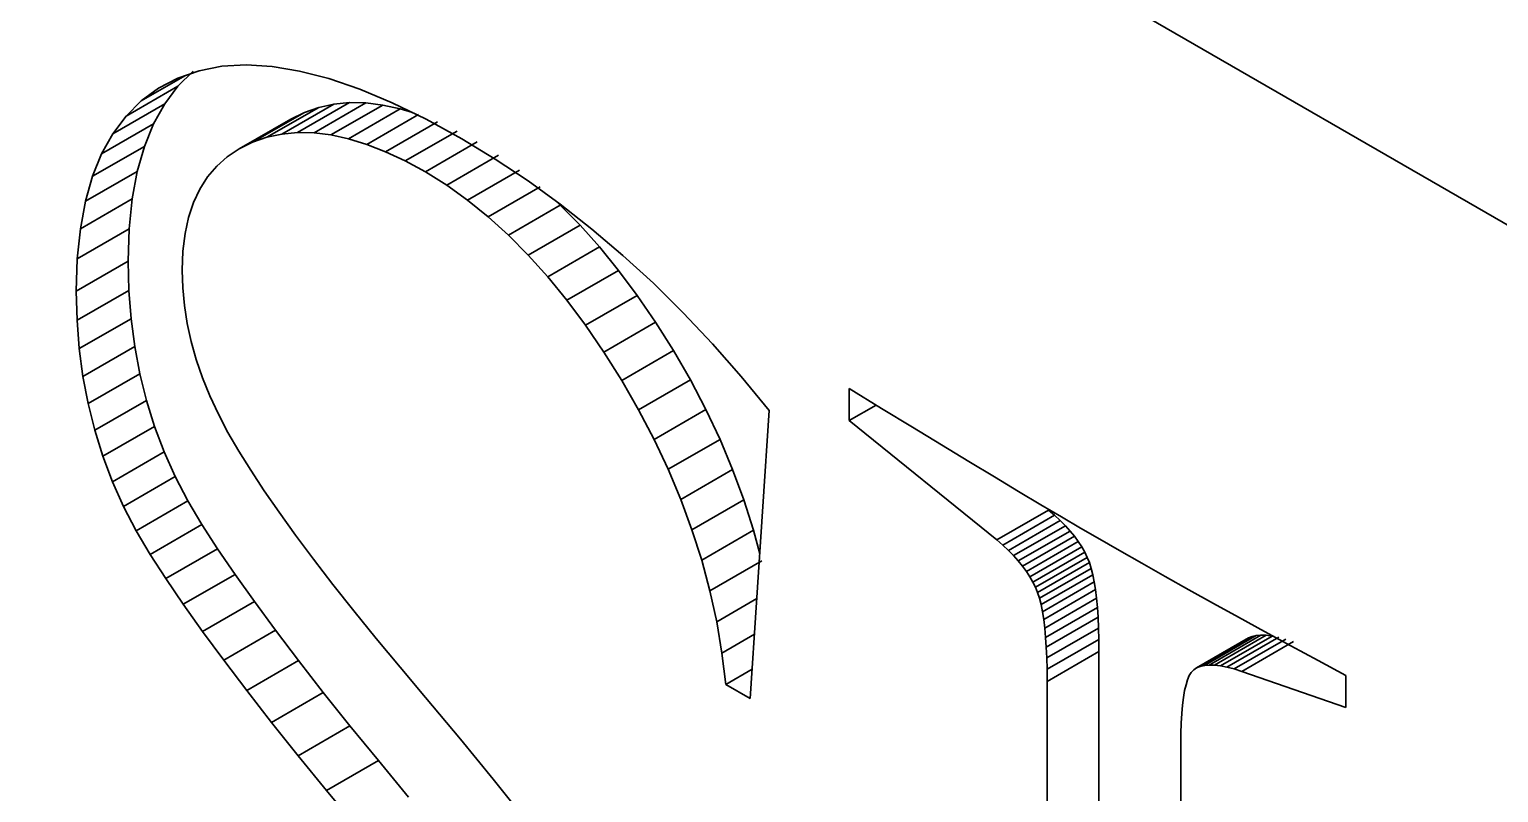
# Model space of a CAD drawing. Header units: millimetres. Extents: x -148 to 148, y -105 to 105.
# Drawn here: x 97.062 to 99.067, y -24.775 to -23.734 of the extents above; entities that cross this region are included whole.
import ezdxf

# ---------------------------------------------------------------- set-up
doc = ezdxf.new("R2010")
doc.units = ezdxf.units.MM
doc.layers.add('粗实线层', color=7, linetype='Continuous', lineweight=35)

msp = doc.modelspace()

# ---------------------------------------------------------------- linework, layer by layer
at = {"layer": '粗实线层', "color": 7, "lineweight": 35, "ltscale": 0.265361}
msp.add_line((100.2564, -24.6806), (91.064, -19.3734), dxfattribs=at)
at = {"layer": '粗实线层', "color": 7, "lineweight": 35, "ltscale": 0.001735}
msp.add_line((97.2146, -23.8314), (97.2747, -23.7967), dxfattribs=at)
at = {"layer": '粗实线层', "color": 7, "lineweight": 35, "ltscale": 0.000744145}
msp.add_line((97.2382, -23.8142), (97.2645, -23.8003), dxfattribs=at)
at = {"layer": '粗实线层', "color": 7, "lineweight": 35, "ltscale": 0.000764178}
msp.add_line((97.2645, -23.8003), (97.2934, -23.7902), dxfattribs=at)
at = {"layer": '粗实线层', "color": 7, "lineweight": 35, "ltscale": 0.00073235}
for p, q in [((97.2645, -23.8112), (97.2853, -23.7906)), ((97.1938, -23.8521), (97.2146, -23.8314))]:
    msp.add_line(p, q, dxfattribs=at)
at = {"layer": '粗实线层', "color": 7, "lineweight": 35, "ltscale": 0.000790852}
msp.add_line((97.2934, -23.7902), (97.3244, -23.7841), dxfattribs=at)
at = {"layer": '粗实线层', "color": 7, "lineweight": 35, "ltscale": 0.000832275}
msp.add_line((97.3244, -23.7841), (97.3576, -23.7822), dxfattribs=at)
at = {"layer": '粗实线层', "color": 7, "lineweight": 35, "ltscale": 0.000887785}
msp.add_line((97.3576, -23.7822), (97.3931, -23.7843), dxfattribs=at)
at = {"layer": '粗实线层', "color": 7, "lineweight": 35, "ltscale": 0.000954245}
msp.add_line((97.3931, -23.7843), (97.4307, -23.7906), dxfattribs=at)
at = {"layer": '粗实线层', "color": 7, "lineweight": 35, "ltscale": 0.001029}
for p, q in [((97.4307, -23.7906), (97.4706, -23.8009)), ((97.866, -24.0626), (97.84, -24.0306)), ((97.7953, -24.1034), (97.7693, -24.0715))]:
    msp.add_line(p, q, dxfattribs=at)
at = {"layer": '粗实线层', "color": 7, "lineweight": 35, "ltscale": 0.001112}
for p, q in [((97.4706, -23.8009), (97.5127, -23.8153)), ((98.0216, -24.3343), (98.0044, -24.2933)), ((97.9509, -24.3752), (97.9337, -24.3341))]:
    msp.add_line(p, q, dxfattribs=at)
at = {"layer": '粗实线层', "color": 7, "lineweight": 35, "ltscale": 0.002041}
for p, q in [((97.1938, -23.8521), (97.2645, -23.8112)), ((97.1758, -23.8761), (97.2465, -23.8352)), ((97.3861, -23.881), (97.4568, -23.8402)), ((97.4066, -23.8766), (97.4773, -23.8358)), ((97.428, -23.8746), (97.4987, -23.8337)), ((97.4503, -23.875), (97.521, -23.8341)), ((97.4734, -23.8778), (97.5441, -23.837)), ((97.3482, -23.8969), (97.4189, -23.8561)), ((97.3664, -23.8879), (97.4372, -23.8471)), ((97.4974, -23.8831), (97.5681, -23.8422)), ((97.5481, -23.9008), (97.6188, -23.86)), ((97.1605, -23.9035), (97.2312, -23.8626)), ((97.5748, -23.9133), (97.6455, -23.8725)), ((97.148, -23.9342), (97.2188, -23.8934)), ((97.6023, -23.9283), (97.673, -23.8874)), ((97.6314, -23.9464), (97.7021, -23.9056)), ((97.1383, -23.9684), (97.209, -23.9276)), ((97.66, -23.9668), (97.7307, -23.926)), ((97.6881, -23.9895), (97.7588, -23.9487)), ((97.1314, -24.0059), (97.2021, -23.9651)), ((97.7157, -24.0145), (97.7864, -23.9737)), ((97.7427, -24.0418), (97.8134, -24.001)), ((97.1272, -24.0468), (97.198, -24.006)), ((97.7693, -24.0715), (97.84, -24.0306)), ((97.1259, -24.0911), (97.1966, -24.0503)), ((97.7953, -24.1034), (97.866, -24.0626)), ((97.1269, -24.1307), (97.1976, -24.0899)), ((97.1299, -24.1694), (97.2006, -24.1286)), ((97.8457, -24.1741), (97.9164, -24.1333)), ((97.1349, -24.2074), (97.2056, -24.1665)), ((97.8702, -24.2129), (97.9409, -24.1721)), ((97.142, -24.2445), (97.2127, -24.2037)), ((97.8933, -24.253), (97.964, -24.2122)), ((97.151, -24.2808), (97.2217, -24.24)), ((97.9145, -24.2934), (97.9852, -24.2526)), ((97.1621, -24.3164), (97.2328, -24.2755)), ((97.9337, -24.3341), (98.0044, -24.2933)), ((97.1752, -24.3511), (97.2459, -24.3102)), ((97.9509, -24.3752), (98.0216, -24.3343)), ((97.1903, -24.385), (97.261, -24.3441)), ((97.2075, -24.4181), (97.2782, -24.3772)), ((97.9661, -24.4165), (98.0369, -24.3757)), ((98.3821, -24.4305), (98.4529, -24.3897)), ((98.3904, -24.4376), (98.4611, -24.3968)), ((97.2266, -24.4504), (97.2973, -24.4095)), ((97.9794, -24.4581), (98.0501, -24.4173)), ((98.398, -24.4448), (98.4687, -24.4039)), ((98.4051, -24.4519), (98.4758, -24.4111)), ((98.4115, -24.4591), (98.4822, -24.4183)), ((97.248, -24.4833), (97.3187, -24.4425)), ((98.4174, -24.4663), (98.4881, -24.4254)), ((98.4227, -24.4735), (98.4934, -24.4326)), ((98.4274, -24.4807), (98.4981, -24.4398)), ((97.9906, -24.5), (98.0613, -24.4592)), ((98.4314, -24.4879), (98.5022, -24.4471)), ((98.4349, -24.4951), (98.5056, -24.4543)), ((98.4379, -24.5024), (98.5086, -24.4615)), ((97.2719, -24.5183), (97.3426, -24.4775)), ((98.4403, -24.5101), (98.511, -24.4693)), ((98.4425, -24.5188), (98.5132, -24.478)), ((98.4445, -24.5285), (98.5152, -24.4877)), ((98.4462, -24.5391), (98.5169, -24.4983)), ((97.2982, -24.5554), (97.3689, -24.5146)), ((98.4476, -24.5508), (98.5183, -24.5099)), ((98.4488, -24.5634), (98.5195, -24.5225)), ((98.4497, -24.5769), (98.5204, -24.5361)), ((97.3271, -24.5946), (97.3978, -24.5538)), ((98.4504, -24.5915), (98.5211, -24.5507)), ((98.6598, -24.603), (98.7305, -24.5622)), ((98.6655, -24.6017), (98.7362, -24.5609)), ((98.6719, -24.6012), (98.7426, -24.5604)), ((98.6792, -24.6015), (98.7499, -24.5606)), ((98.6873, -24.6024), (98.758, -24.5616)), ((98.6962, -24.6042), (98.7669, -24.5633)), ((98.4507, -24.607), (98.5215, -24.5662)), ((98.4509, -24.6235), (98.5216, -24.5827)), ((98.6549, -24.605), (98.7256, -24.5641)), ((98.7059, -24.6066), (98.7766, -24.5658)), ((98.7164, -24.6098), (98.7871, -24.569)), ((97.3584, -24.636), (97.4292, -24.5951)), ((97.3923, -24.6794), (97.463, -24.6385)), ((97.4286, -24.7249), (97.4993, -24.684)), ((97.4674, -24.7725), (97.5381, -24.7316))]:
    msp.add_line(p, q, dxfattribs=at)
at = {"layer": '粗实线层', "color": 7, "lineweight": 35, "ltscale": 0.000730411}
msp.add_line((97.2146, -23.8314), (97.2382, -23.8142), dxfattribs=at)
at = {"layer": '粗实线层', "color": 7, "lineweight": 35, "ltscale": 0.000750885}
msp.add_line((97.2465, -23.8352), (97.2645, -23.8112), dxfattribs=at)
at = {"layer": '粗实线层', "color": 7, "lineweight": 35, "ltscale": 0.001199}
msp.add_line((97.5127, -23.8153), (97.5569, -23.8338), dxfattribs=at)
at = {"layer": '粗实线层', "color": 7, "lineweight": 35, "ltscale": 0.000783642}
for p, q in [((97.2312, -23.8626), (97.2465, -23.8352)), ((97.1605, -23.9035), (97.1758, -23.8761))]:
    msp.add_line(p, q, dxfattribs=at)
at = {"layer": '粗实线层', "color": 7, "lineweight": 35, "ltscale": 0.000520097}
for p, q in [((97.4568, -23.8402), (97.4372, -23.8471)), ((97.3861, -23.881), (97.3664, -23.8879))]:
    msp.add_line(p, q, dxfattribs=at)
at = {"layer": '粗实线层', "color": 7, "lineweight": 35, "ltscale": 0.000524948}
msp.add_line((97.4773, -23.8358), (97.4568, -23.8402), dxfattribs=at)
at = {"layer": '粗实线层', "color": 7, "lineweight": 35, "ltscale": 0.000537186}
msp.add_line((97.4987, -23.8337), (97.4773, -23.8358), dxfattribs=at)
at = {"layer": '粗实线层', "color": 7, "lineweight": 35, "ltscale": 0.000556653}
msp.add_line((97.521, -23.8341), (97.4987, -23.8337), dxfattribs=at)
at = {"layer": '粗实线层', "color": 7, "lineweight": 35, "ltscale": 0.000582977}
for p, q in [((97.5441, -23.837), (97.521, -23.8341)), ((97.4734, -23.8778), (97.4503, -23.875))]:
    msp.add_line(p, q, dxfattribs=at)
at = {"layer": '粗实线层', "color": 7, "lineweight": 35, "ltscale": 0.000614979}
for p, q in [((97.5681, -23.8422), (97.5441, -23.837)), ((97.4974, -23.8831), (97.4734, -23.8778))]:
    msp.add_line(p, q, dxfattribs=at)
at = {"layer": '粗实线层', "color": 7, "lineweight": 35, "ltscale": 0.001292}
msp.add_line((97.5569, -23.8338), (97.6034, -23.8564), dxfattribs=at)
at = {"layer": '粗实线层', "color": 7, "lineweight": 35, "ltscale": 0.00075058}
msp.add_line((97.1758, -23.8761), (97.1938, -23.8521), dxfattribs=at)
at = {"layer": '粗实线层', "color": 7, "lineweight": 35, "ltscale": 0.00050839}
msp.add_line((97.4372, -23.8471), (97.4189, -23.8561), dxfattribs=at)
at = {"layer": '粗实线层', "color": 7, "lineweight": 35, "ltscale": 0.002042}
for p, q in [((97.5223, -23.8907), (97.5931, -23.8499)), ((97.8207, -24.1376), (97.8915, -24.0968))]:
    msp.add_line(p, q, dxfattribs=at)
at = {"layer": '粗实线层', "color": 7, "lineweight": 35, "ltscale": 0.00043438}
msp.add_line((97.5848, -23.8473), (97.5681, -23.8422), dxfattribs=at)
at = {"layer": '粗实线层', "color": 7, "lineweight": 35, "ltscale": 0.001388}
msp.add_line((97.6034, -23.8564), (97.6521, -23.8831), dxfattribs=at)
at = {"layer": '粗实线层', "color": 7, "lineweight": 35, "ltscale": 0.000830292}
for p, q in [((97.2188, -23.8934), (97.2312, -23.8626)), ((97.148, -23.9342), (97.1605, -23.9035))]:
    msp.add_line(p, q, dxfattribs=at)
at = {"layer": '粗实线层', "color": 7, "lineweight": 35, "ltscale": 0.000524868}
msp.add_line((97.4066, -23.8766), (97.3861, -23.881), dxfattribs=at)
at = {"layer": '粗实线层', "color": 7, "lineweight": 35, "ltscale": 0.000537222}
msp.add_line((97.428, -23.8746), (97.4066, -23.8766), dxfattribs=at)
at = {"layer": '粗实线层', "color": 7, "lineweight": 35, "ltscale": 0.00055666}
msp.add_line((97.4503, -23.875), (97.428, -23.8746), dxfattribs=at)
at = {"layer": '粗实线层', "color": 7, "lineweight": 35, "ltscale": 0.000887533}
for p, q in [((97.209, -23.9276), (97.2188, -23.8934)), ((97.1383, -23.9684), (97.148, -23.9342))]:
    msp.add_line(p, q, dxfattribs=at)
at = {"layer": '粗实线层', "color": 7, "lineweight": 35, "ltscale": 0.000490492}
msp.add_line((97.3482, -23.8969), (97.3319, -23.9078), dxfattribs=at)
at = {"layer": '粗实线层', "color": 7, "lineweight": 35, "ltscale": 0.000508559}
msp.add_line((97.3664, -23.8879), (97.3482, -23.8969), dxfattribs=at)
at = {"layer": '粗实线层', "color": 7, "lineweight": 35, "ltscale": 0.000651093}
msp.add_line((97.5223, -23.8907), (97.4974, -23.8831), dxfattribs=at)
at = {"layer": '粗实线层', "color": 7, "lineweight": 35, "ltscale": 0.000692241}
msp.add_line((97.5481, -23.9008), (97.5223, -23.8907), dxfattribs=at)
at = {"layer": '粗实线层', "color": 7, "lineweight": 35, "ltscale": 0.000736188}
msp.add_line((97.5748, -23.9133), (97.5481, -23.9008), dxfattribs=at)
at = {"layer": '粗实线层', "color": 7, "lineweight": 35, "ltscale": 0.001332}
msp.add_line((97.6521, -23.8831), (97.6977, -23.9107), dxfattribs=at)
at = {"layer": '粗实线层', "color": 7, "lineweight": 35, "ltscale": 0.000480834}
msp.add_line((97.3175, -23.9206), (97.305, -23.9352), dxfattribs=at)
at = {"layer": '粗实线层', "color": 7, "lineweight": 35, "ltscale": 0.000480987}
msp.add_line((97.3319, -23.9078), (97.3175, -23.9206), dxfattribs=at)
at = {"layer": '粗实线层', "color": 7, "lineweight": 35, "ltscale": 0.000782976}
msp.add_line((97.6023, -23.9283), (97.5748, -23.9133), dxfattribs=at)
at = {"layer": '粗实线层', "color": 7, "lineweight": 35, "ltscale": 0.001344}
msp.add_line((97.6977, -23.9107), (97.7424, -23.9404), dxfattribs=at)
at = {"layer": '粗实线层', "color": 7, "lineweight": 35, "ltscale": 0.000953957}
msp.add_line((97.2021, -23.9651), (97.209, -23.9276), dxfattribs=at)
at = {"layer": '粗实线层', "color": 7, "lineweight": 35, "ltscale": 0.000489946}
msp.add_line((97.305, -23.9352), (97.2945, -23.9517), dxfattribs=at)
at = {"layer": '粗实线层', "color": 7, "lineweight": 35, "ltscale": 0.000857724}
msp.add_line((97.6314, -23.9464), (97.6023, -23.9283), dxfattribs=at)
at = {"layer": '粗实线层', "color": 7, "lineweight": 35, "ltscale": 0.001357}
msp.add_line((97.7424, -23.9404), (97.7864, -23.9722), dxfattribs=at)
at = {"layer": '粗实线层', "color": 7, "lineweight": 35, "ltscale": 0.000508016}
msp.add_line((97.2945, -23.9517), (97.2858, -23.9701), dxfattribs=at)
at = {"layer": '粗实线层', "color": 7, "lineweight": 35, "ltscale": 0.000878695}
msp.add_line((97.66, -23.9668), (97.6314, -23.9464), dxfattribs=at)
at = {"layer": '粗实线层', "color": 7, "lineweight": 35, "ltscale": 0.000954332}
msp.add_line((97.1314, -24.0059), (97.1383, -23.9684), dxfattribs=at)
at = {"layer": '粗实线层', "color": 7, "lineweight": 35, "ltscale": 0.001028}
for p, q in [((97.198, -24.006), (97.2021, -23.9651)), ((97.1272, -24.0468), (97.1314, -24.0059)), ((98.7474, -24.5553), (98.7836, -24.5749))]:
    msp.add_line(p, q, dxfattribs=at)
at = {"layer": '粗实线层', "color": 7, "lineweight": 35, "ltscale": 0.000533674}
msp.add_line((97.2858, -23.9701), (97.2791, -23.9904), dxfattribs=at)
at = {"layer": '粗实线层', "color": 7, "lineweight": 35, "ltscale": 0.000902998}
msp.add_line((97.6881, -23.9895), (97.66, -23.9668), dxfattribs=at)
at = {"layer": '粗实线层', "color": 7, "lineweight": 35, "ltscale": 0.000270616}
msp.add_line((97.7864, -23.9737), (97.7784, -23.9664), dxfattribs=at)
at = {"layer": '粗实线层', "color": 7, "lineweight": 35, "ltscale": 0.001372}
msp.add_line((97.7864, -23.9722), (97.8296, -24.0062), dxfattribs=at)
at = {"layer": '粗实线层', "color": 7, "lineweight": 35, "ltscale": 0.000961097}
msp.add_line((97.8134, -24.001), (97.7864, -23.9737), dxfattribs=at)
at = {"layer": '粗实线层', "color": 7, "lineweight": 35, "ltscale": 0.000566033}
msp.add_line((97.2791, -23.9904), (97.2743, -24.0125), dxfattribs=at)
at = {"layer": '粗实线层', "color": 7, "lineweight": 35, "ltscale": 0.000930884}
msp.add_line((97.7157, -24.0145), (97.6881, -23.9895), dxfattribs=at)
at = {"layer": '粗实线层', "color": 7, "lineweight": 35, "ltscale": 0.000993598}
msp.add_line((97.84, -24.0306), (97.8134, -24.001), dxfattribs=at)
at = {"layer": '粗实线层', "color": 7, "lineweight": 35, "ltscale": 0.001108}
for p, q in [((97.1966, -24.0503), (97.198, -24.006)), ((97.1259, -24.0911), (97.1272, -24.0468))]:
    msp.add_line(p, q, dxfattribs=at)
at = {"layer": '粗实线层', "color": 7, "lineweight": 35, "ltscale": 0.000604701}
msp.add_line((97.2743, -24.0125), (97.2714, -24.0365), dxfattribs=at)
at = {"layer": '粗实线层', "color": 7, "lineweight": 35, "ltscale": 0.000960826}
msp.add_line((97.7427, -24.0418), (97.7157, -24.0145), dxfattribs=at)
at = {"layer": '粗实线层', "color": 7, "lineweight": 35, "ltscale": 0.00139}
msp.add_line((97.8296, -24.0062), (97.8719, -24.0422), dxfattribs=at)
at = {"layer": '粗实线层', "color": 7, "lineweight": 35, "ltscale": 0.000647419}
msp.add_line((97.2714, -24.0365), (97.2704, -24.0624), dxfattribs=at)
at = {"layer": '粗实线层', "color": 7, "lineweight": 35, "ltscale": 0.000993882}
msp.add_line((97.7693, -24.0715), (97.7427, -24.0418), dxfattribs=at)
at = {"layer": '粗实线层', "color": 7, "lineweight": 35, "ltscale": 0.000989471}
msp.add_line((97.1976, -24.0899), (97.1966, -24.0503), dxfattribs=at)
at = {"layer": '粗实线层', "color": 7, "lineweight": 35, "ltscale": 0.00141}
msp.add_line((97.8719, -24.0422), (97.9135, -24.0803), dxfattribs=at)
at = {"layer": '粗实线层', "color": 7, "lineweight": 35, "ltscale": 0.000604168}
msp.add_line((97.2704, -24.0624), (97.2712, -24.0865), dxfattribs=at)
at = {"layer": '粗实线层', "color": 7, "lineweight": 35, "ltscale": 0.001067}
for p, q in [((97.8915, -24.0968), (97.866, -24.0626)), ((97.8207, -24.1376), (97.7953, -24.1034))]:
    msp.add_line(p, q, dxfattribs=at)
at = {"layer": '粗实线层', "color": 7, "lineweight": 35, "ltscale": 0.001432}
msp.add_line((97.9135, -24.0803), (97.9542, -24.1206), dxfattribs=at)
at = {"layer": '粗实线层', "color": 7, "lineweight": 35, "ltscale": 0.00098909}
msp.add_line((97.1269, -24.1307), (97.1259, -24.0911), dxfattribs=at)
at = {"layer": '粗实线层', "color": 7, "lineweight": 35, "ltscale": 0.000971492}
msp.add_line((97.2006, -24.1286), (97.1976, -24.0899), dxfattribs=at)
at = {"layer": '粗实线层', "color": 7, "lineweight": 35, "ltscale": 0.000609682}
msp.add_line((97.2712, -24.0865), (97.2735, -24.1108), dxfattribs=at)
at = {"layer": '粗实线层', "color": 7, "lineweight": 35, "ltscale": 0.001106}
msp.add_line((97.9164, -24.1333), (97.8915, -24.0968), dxfattribs=at)
at = {"layer": '粗实线层', "color": 7, "lineweight": 35, "ltscale": 0.000617122}
msp.add_line((97.2735, -24.1108), (97.2774, -24.1352), dxfattribs=at)
at = {"layer": '粗实线层', "color": 7, "lineweight": 35, "ltscale": 0.001455}
for p, q in [((97.9542, -24.1206), (97.9942, -24.1629)), ((97.4993, -24.684), (97.463, -24.6385)), ((97.4286, -24.7249), (97.3923, -24.6794))]:
    msp.add_line(p, q, dxfattribs=at)
at = {"layer": '粗实线层', "color": 7, "lineweight": 35, "ltscale": 0.000971873}
msp.add_line((97.1299, -24.1694), (97.1269, -24.1307), dxfattribs=at)
at = {"layer": '粗实线层', "color": 7, "lineweight": 35, "ltscale": 0.000957031}
msp.add_line((97.2056, -24.1665), (97.2006, -24.1286), dxfattribs=at)
at = {"layer": '粗实线层', "color": 7, "lineweight": 35, "ltscale": 0.000627719}
msp.add_line((97.2774, -24.1352), (97.2828, -24.1597), dxfattribs=at)
at = {"layer": '粗实线层', "color": 7, "lineweight": 35, "ltscale": 0.001105}
msp.add_line((97.8457, -24.1741), (97.8207, -24.1376), dxfattribs=at)
at = {"layer": '粗实线层', "color": 7, "lineweight": 35, "ltscale": 0.001147}
for p, q in [((97.9409, -24.1721), (97.9164, -24.1333)), ((97.8702, -24.2129), (97.8457, -24.1741))]:
    msp.add_line(p, q, dxfattribs=at)
at = {"layer": '粗实线层', "color": 7, "lineweight": 35, "ltscale": 0.000639954}
msp.add_line((97.2828, -24.1597), (97.2897, -24.1844), dxfattribs=at)
at = {"layer": '粗实线层', "color": 7, "lineweight": 35, "ltscale": 0.000956652}
msp.add_line((97.1349, -24.2074), (97.1299, -24.1694), dxfattribs=at)
at = {"layer": '粗实线层', "color": 7, "lineweight": 35, "ltscale": 0.000945075}
for p, q in [((97.2127, -24.2037), (97.2056, -24.1665)), ((97.142, -24.2445), (97.1349, -24.2074))]:
    msp.add_line(p, q, dxfattribs=at)
at = {"layer": '粗实线层', "color": 7, "lineweight": 35, "ltscale": 0.001158}
for p, q in [((97.964, -24.2122), (97.9409, -24.1721)), ((97.8933, -24.253), (97.8702, -24.2129))]:
    msp.add_line(p, q, dxfattribs=at)
at = {"layer": '粗实线层', "color": 7, "lineweight": 35, "ltscale": 0.001481}
msp.add_line((97.9942, -24.1629), (98.0333, -24.2074), dxfattribs=at)
at = {"layer": '粗实线层', "color": 7, "lineweight": 35, "ltscale": 0.000654324}
msp.add_line((97.2897, -24.1844), (97.2982, -24.2091), dxfattribs=at)
at = {"layer": '粗实线层', "color": 7, "lineweight": 35, "ltscale": 0.000935747}
msp.add_line((97.2217, -24.24), (97.2127, -24.2037), dxfattribs=at)
at = {"layer": '粗实线层', "color": 7, "lineweight": 35, "ltscale": 0.000670759}
msp.add_line((97.2982, -24.2091), (97.3082, -24.234), dxfattribs=at)
at = {"layer": '粗实线层', "color": 7, "lineweight": 35, "ltscale": 0.001141}
for p, q in [((97.9852, -24.2526), (97.964, -24.2122)), ((97.9145, -24.2934), (97.8933, -24.253))]:
    msp.add_line(p, q, dxfattribs=at)
at = {"layer": '粗实线层', "color": 7, "lineweight": 35, "ltscale": 0.001508}
msp.add_line((98.0333, -24.2074), (98.0716, -24.254), dxfattribs=at)
at = {"layer": '粗实线层', "color": 7, "lineweight": 35, "ltscale": 0.000930357}
for p, q in [((97.2328, -24.2755), (97.2217, -24.24)), ((97.1621, -24.3164), (97.151, -24.2808))]:
    msp.add_line(p, q, dxfattribs=at)
at = {"layer": '粗实线层', "color": 7, "lineweight": 35, "ltscale": 0.000688695}
msp.add_line((97.3082, -24.234), (97.3198, -24.259), dxfattribs=at)
at = {"layer": '粗实线层', "color": 7, "lineweight": 35, "ltscale": 0.001095}
for p, q in [((98.1807, -24.2676), (98.1807, -24.2239)), ((98.8586, -24.6153), (98.8586, -24.6591))]:
    msp.add_line(p, q, dxfattribs=at)
at = {"layer": '粗实线层', "color": 7, "lineweight": 35, "ltscale": 0.0013}
msp.add_line((98.1807, -24.2239), (98.225, -24.251), dxfattribs=at)
at = {"layer": '粗实线层', "color": 7, "lineweight": 35, "ltscale": 0.000936117}
msp.add_line((97.151, -24.2808), (97.142, -24.2445), dxfattribs=at)
at = {"layer": '粗实线层', "color": 7, "lineweight": 35, "ltscale": 0.000708423}
msp.add_line((97.3198, -24.259), (97.3328, -24.2841), dxfattribs=at)
at = {"layer": '粗实线层', "color": 7, "lineweight": 35, "ltscale": 0.001125}
for p, q in [((98.0044, -24.2933), (97.9852, -24.2526)), ((97.9337, -24.3341), (97.9145, -24.2934))]:
    msp.add_line(p, q, dxfattribs=at)
at = {"layer": '粗实线层', "color": 7, "lineweight": 35, "ltscale": 0.009841}
msp.add_line((98.0716, -24.254), (98.0456, -24.6467), dxfattribs=at)
at = {"layer": '粗实线层', "color": 7, "lineweight": 35, "ltscale": 0.001062}
msp.add_line((98.1807, -24.2676), (98.2175, -24.2464), dxfattribs=at)
at = {"layer": '粗实线层', "color": 7, "lineweight": 35, "ltscale": 0.001231}
msp.add_line((98.225, -24.251), (98.267, -24.2767), dxfattribs=at)
at = {"layer": '粗实线层', "color": 7, "lineweight": 35, "ltscale": 0.000927512}
for p, q in [((97.2459, -24.3102), (97.2328, -24.2755)), ((97.1752, -24.3511), (97.1621, -24.3164))]:
    msp.add_line(p, q, dxfattribs=at)
at = {"layer": '粗实线层', "color": 7, "lineweight": 35, "ltscale": 0.006477}
msp.add_line((98.3821, -24.4305), (98.1807, -24.2676), dxfattribs=at)
at = {"layer": '粗实线层', "color": 7, "lineweight": 35, "ltscale": 0.001162}
msp.add_line((98.267, -24.2767), (98.3068, -24.3009), dxfattribs=at)
at = {"layer": '粗实线层', "color": 7, "lineweight": 35, "ltscale": 0.000729666}
msp.add_line((97.3328, -24.2841), (97.3475, -24.3094), dxfattribs=at)
at = {"layer": '粗实线层', "color": 7, "lineweight": 35, "ltscale": 0.001092}
for p, q in [((98.3068, -24.3009), (98.3441, -24.3235)), ((98.0501, -24.4173), (98.0369, -24.3757)), ((97.9794, -24.4581), (97.9661, -24.4165))]:
    msp.add_line(p, q, dxfattribs=at)
at = {"layer": '粗实线层', "color": 7, "lineweight": 35, "ltscale": 0.000927951}
msp.add_line((97.261, -24.3441), (97.2459, -24.3102), dxfattribs=at)
at = {"layer": '粗实线层', "color": 7, "lineweight": 35, "ltscale": 0.000771677}
msp.add_line((97.3475, -24.3094), (97.3639, -24.3355), dxfattribs=at)
at = {"layer": '粗实线层', "color": 7, "lineweight": 35, "ltscale": 0.000834242}
msp.add_line((97.3639, -24.3355), (97.3823, -24.3634), dxfattribs=at)
at = {"layer": '粗实线层', "color": 7, "lineweight": 35, "ltscale": 0.001101}
for p, q in [((98.0369, -24.3757), (98.0216, -24.3343)), ((97.9661, -24.4165), (97.9509, -24.3752))]:
    msp.add_line(p, q, dxfattribs=at)
at = {"layer": '粗实线层', "color": 7, "lineweight": 35, "ltscale": 0.001024}
msp.add_line((98.3441, -24.3235), (98.3792, -24.3446), dxfattribs=at)
at = {"layer": '粗实线层', "color": 7, "lineweight": 35, "ltscale": 0.000927602}
msp.add_line((97.1903, -24.385), (97.1752, -24.3511), dxfattribs=at)
at = {"layer": '粗实线层', "color": 7, "lineweight": 35, "ltscale": 0.000931731}
msp.add_line((97.2782, -24.3772), (97.261, -24.3441), dxfattribs=at)
at = {"layer": '粗实线层', "color": 7, "lineweight": 35, "ltscale": 0.000954435}
msp.add_line((98.3792, -24.3446), (98.4119, -24.3643), dxfattribs=at)
at = {"layer": '粗实线层', "color": 7, "lineweight": 35, "ltscale": 0.000938289}
for p, q in [((97.2973, -24.4095), (97.2782, -24.3772)), ((97.2266, -24.4504), (97.2075, -24.4181))]:
    msp.add_line(p, q, dxfattribs=at)
at = {"layer": '粗实线层', "color": 7, "lineweight": 35, "ltscale": 0.000896292}
msp.add_line((97.3823, -24.3634), (97.4028, -24.3928), dxfattribs=at)
at = {"layer": '粗实线层', "color": 7, "lineweight": 35, "ltscale": 0.000885091}
msp.add_line((98.4119, -24.3643), (98.4423, -24.3824), dxfattribs=at)
at = {"layer": '粗实线层', "color": 7, "lineweight": 35, "ltscale": 0.000816147}
msp.add_line((98.4423, -24.3824), (98.4704, -24.399), dxfattribs=at)
at = {"layer": '粗实线层', "color": 7, "lineweight": 35, "ltscale": 0.000932069}
msp.add_line((97.2075, -24.4181), (97.1903, -24.385), dxfattribs=at)
at = {"layer": '粗实线层', "color": 7, "lineweight": 35, "ltscale": 0.000959327}
msp.add_line((97.4028, -24.3928), (97.4252, -24.4239), dxfattribs=at)
at = {"layer": '粗实线层', "color": 7, "lineweight": 35, "ltscale": 0.000272341}
for p, q in [((98.4611, -24.3968), (98.4529, -24.3897)), ((98.3904, -24.4376), (98.3821, -24.4305))]:
    msp.add_line(p, q, dxfattribs=at)
at = {"layer": '粗实线层', "color": 7, "lineweight": 35, "ltscale": 0.000261269}
msp.add_line((98.4687, -24.4039), (98.4611, -24.3968), dxfattribs=at)
at = {"layer": '粗实线层', "color": 7, "lineweight": 35, "ltscale": 0.00074669}
msp.add_line((98.4704, -24.399), (98.4962, -24.4142), dxfattribs=at)
at = {"layer": '粗实线层', "color": 7, "lineweight": 35, "ltscale": 0.000982007}
msp.add_line((97.3187, -24.4425), (97.2973, -24.4095), dxfattribs=at)
at = {"layer": '粗实线层', "color": 7, "lineweight": 35, "ltscale": 0.000828172}
msp.add_line((98.0587, -24.4493), (98.0501, -24.4173), dxfattribs=at)
at = {"layer": '粗实线层', "color": 7, "lineweight": 35, "ltscale": 0.000251135}
msp.add_line((98.4758, -24.4111), (98.4687, -24.4039), dxfattribs=at)
at = {"layer": '粗实线层', "color": 7, "lineweight": 35, "ltscale": 0.000241211}
for p, q in [((98.4822, -24.4183), (98.4758, -24.4111)), ((98.4115, -24.4591), (98.4051, -24.4519))]:
    msp.add_line(p, q, dxfattribs=at)
at = {"layer": '粗实线层', "color": 7, "lineweight": 35, "ltscale": 0.000231764}
for p, q in [((98.4881, -24.4254), (98.4822, -24.4183)), ((98.4174, -24.4663), (98.4115, -24.4591))]:
    msp.add_line(p, q, dxfattribs=at)
at = {"layer": '粗实线层', "color": 7, "lineweight": 35, "ltscale": 0.000677904}
msp.add_line((98.4962, -24.4142), (98.5196, -24.4278), dxfattribs=at)
at = {"layer": '粗实线层', "color": 7, "lineweight": 35, "ltscale": 0.00106}
for p, q in [((97.3426, -24.4775), (97.3187, -24.4425)), ((97.2719, -24.5183), (97.248, -24.4833))]:
    msp.add_line(p, q, dxfattribs=at)
at = {"layer": '粗实线层', "color": 7, "lineweight": 35, "ltscale": 0.001023}
msp.add_line((97.4252, -24.4239), (97.4497, -24.4567), dxfattribs=at)
at = {"layer": '粗实线层', "color": 7, "lineweight": 35, "ltscale": 0.000261529}
msp.add_line((98.398, -24.4448), (98.3904, -24.4376), dxfattribs=at)
at = {"layer": '粗实线层', "color": 7, "lineweight": 35, "ltscale": 0.000222716}
msp.add_line((98.4934, -24.4326), (98.4881, -24.4254), dxfattribs=at)
at = {"layer": '粗实线层', "color": 7, "lineweight": 35, "ltscale": 0.000215109}
msp.add_line((98.4981, -24.4398), (98.4934, -24.4326), dxfattribs=at)
at = {"layer": '粗实线层', "color": 7, "lineweight": 35, "ltscale": 0.000207385}
for p, q in [((98.5022, -24.4471), (98.4981, -24.4398)), ((98.4314, -24.4879), (98.4274, -24.4807))]:
    msp.add_line(p, q, dxfattribs=at)
at = {"layer": '粗实线层', "color": 7, "lineweight": 35, "ltscale": 0.000860577}
msp.add_line((98.5196, -24.4278), (98.5495, -24.4449), dxfattribs=at)
at = {"layer": '粗实线层', "color": 7, "lineweight": 35, "ltscale": 0.000981688}
msp.add_line((97.248, -24.4833), (97.2266, -24.4504), dxfattribs=at)
at = {"layer": '粗实线层', "color": 7, "lineweight": 35, "ltscale": 0.001086}
msp.add_line((97.4497, -24.4567), (97.4762, -24.4911), dxfattribs=at)
at = {"layer": '粗实线层', "color": 7, "lineweight": 35, "ltscale": 0.001085}
msp.add_line((97.9906, -24.5), (97.9794, -24.4581), dxfattribs=at)
at = {"layer": '粗实线层', "color": 7, "lineweight": 35, "ltscale": 0.000250863}
msp.add_line((98.4051, -24.4519), (98.398, -24.4448), dxfattribs=at)
at = {"layer": '粗实线层', "color": 7, "lineweight": 35, "ltscale": 0.000200813}
for p, q in [((98.5056, -24.4543), (98.5022, -24.4471)), ((98.4349, -24.4951), (98.4314, -24.4879))]:
    msp.add_line(p, q, dxfattribs=at)
at = {"layer": '粗实线层', "color": 7, "lineweight": 35, "ltscale": 0.000194944}
msp.add_line((98.5086, -24.4615), (98.5056, -24.4543), dxfattribs=at)
at = {"layer": '粗实线层', "color": 7, "lineweight": 35, "ltscale": 0.000203402}
msp.add_line((98.511, -24.4693), (98.5086, -24.4615), dxfattribs=at)
at = {"layer": '粗实线层', "color": 7, "lineweight": 35, "ltscale": 0.000884138}
msp.add_line((98.5495, -24.4449), (98.5802, -24.4624), dxfattribs=at)
at = {"layer": '粗实线层', "color": 7, "lineweight": 35, "ltscale": 0.000908377}
msp.add_line((98.5802, -24.4624), (98.6119, -24.4803), dxfattribs=at)
at = {"layer": '粗实线层', "color": 7, "lineweight": 35, "ltscale": 0.001138}
for p, q in [((97.3689, -24.5146), (97.3426, -24.4775)), ((97.2982, -24.5554), (97.2719, -24.5183))]:
    msp.add_line(p, q, dxfattribs=at)
at = {"layer": '粗实线层', "color": 7, "lineweight": 35, "ltscale": 0.000223024}
msp.add_line((98.4227, -24.4735), (98.4174, -24.4663), dxfattribs=at)
at = {"layer": '粗实线层', "color": 7, "lineweight": 35, "ltscale": 0.000214789}
msp.add_line((98.4274, -24.4807), (98.4227, -24.4735), dxfattribs=at)
at = {"layer": '粗实线层', "color": 7, "lineweight": 35, "ltscale": 0.000224733}
for p, q in [((98.5132, -24.478), (98.511, -24.4693)), ((98.4425, -24.5188), (98.4403, -24.5101))]:
    msp.add_line(p, q, dxfattribs=at)
at = {"layer": '粗实线层', "color": 7, "lineweight": 35, "ltscale": 0.000246732}
msp.add_line((98.5152, -24.4877), (98.5132, -24.478), dxfattribs=at)
at = {"layer": '粗实线层', "color": 7, "lineweight": 35, "ltscale": 0.000932483}
msp.add_line((98.6119, -24.4803), (98.6444, -24.4985), dxfattribs=at)
at = {"layer": '粗实线层', "color": 7, "lineweight": 35, "ltscale": 0.001149}
msp.add_line((97.4762, -24.4911), (97.5047, -24.5272), dxfattribs=at)
at = {"layer": '粗实线层', "color": 7, "lineweight": 35, "ltscale": 0.00108}
msp.add_line((97.9999, -24.5422), (97.9906, -24.5), dxfattribs=at)
at = {"layer": '粗实线层', "color": 7, "lineweight": 35, "ltscale": 0.000195298}
msp.add_line((98.4379, -24.5024), (98.4349, -24.4951), dxfattribs=at)
at = {"layer": '粗实线层', "color": 7, "lineweight": 35, "ltscale": 0.000203038}
msp.add_line((98.4403, -24.5101), (98.4379, -24.5024), dxfattribs=at)
at = {"layer": '粗实线层', "color": 7, "lineweight": 35, "ltscale": 0.000269612}
for p, q in [((98.5169, -24.4983), (98.5152, -24.4877)), ((98.4462, -24.5391), (98.4445, -24.5285))]:
    msp.add_line(p, q, dxfattribs=at)
at = {"layer": '粗实线层', "color": 7, "lineweight": 35, "ltscale": 0.000292883}
for p, q in [((98.5183, -24.5099), (98.5169, -24.4983)), ((98.4476, -24.5508), (98.4462, -24.5391))]:
    msp.add_line(p, q, dxfattribs=at)
at = {"layer": '粗实线层', "color": 7, "lineweight": 35, "ltscale": 0.000956413}
msp.add_line((98.6444, -24.4985), (98.6778, -24.5171), dxfattribs=at)
at = {"layer": '粗实线层', "color": 7, "lineweight": 35, "ltscale": 0.001217}
for p, q in [((97.3978, -24.5538), (97.3689, -24.5146)), ((97.3271, -24.5946), (97.2982, -24.5554))]:
    msp.add_line(p, q, dxfattribs=at)
at = {"layer": '粗实线层', "color": 7, "lineweight": 35, "ltscale": 0.00158}
msp.add_line((97.9999, -24.5422), (98.0546, -24.5106), dxfattribs=at)
at = {"layer": '粗实线层', "color": 7, "lineweight": 35, "ltscale": 0.000247106}
msp.add_line((98.4445, -24.5285), (98.4425, -24.5188), dxfattribs=at)
at = {"layer": '粗实线层', "color": 7, "lineweight": 35, "ltscale": 0.00031646}
msp.add_line((98.5195, -24.5225), (98.5183, -24.5099), dxfattribs=at)
at = {"layer": '粗实线层', "color": 7, "lineweight": 35, "ltscale": 0.000339898}
msp.add_line((98.5204, -24.5361), (98.5195, -24.5225), dxfattribs=at)
at = {"layer": '粗实线层', "color": 7, "lineweight": 35, "ltscale": 0.000980539}
msp.add_line((98.6778, -24.5171), (98.7122, -24.536), dxfattribs=at)
at = {"layer": '粗实线层', "color": 7, "lineweight": 35, "ltscale": 0.001213}
msp.add_line((97.5047, -24.5272), (97.5352, -24.5649), dxfattribs=at)
at = {"layer": '粗实线层', "color": 7, "lineweight": 35, "ltscale": 0.001078}
for p, q in [((98.0071, -24.5848), (97.9999, -24.5422)), ((98.0124, -24.6276), (98.0071, -24.5848))]:
    msp.add_line(p, q, dxfattribs=at)
at = {"layer": '粗实线层', "color": 7, "lineweight": 35, "ltscale": 0.000363911}
msp.add_line((98.5211, -24.5507), (98.5204, -24.5361), dxfattribs=at)
at = {"layer": '粗实线层', "color": 7, "lineweight": 35, "ltscale": 0.001004}
msp.add_line((98.7122, -24.536), (98.7474, -24.5553), dxfattribs=at)
at = {"layer": '粗实线层', "color": 7, "lineweight": 35, "ltscale": 0.001296}
msp.add_line((97.4292, -24.5951), (97.3978, -24.5538), dxfattribs=at)
at = {"layer": '粗实线层', "color": 7, "lineweight": 35, "ltscale": 0.001278}
msp.add_line((98.0071, -24.5848), (98.0514, -24.5592), dxfattribs=at)
at = {"layer": '粗实线层', "color": 7, "lineweight": 35, "ltscale": 0.00031608}
msp.add_line((98.4488, -24.5634), (98.4476, -24.5508), dxfattribs=at)
at = {"layer": '粗实线层', "color": 7, "lineweight": 35, "ltscale": 0.000340279}
msp.add_line((98.4497, -24.5769), (98.4488, -24.5634), dxfattribs=at)
at = {"layer": '粗实线层', "color": 7, "lineweight": 35, "ltscale": 0.000388072}
for p, q in [((98.5215, -24.5662), (98.5211, -24.5507)), ((98.4507, -24.607), (98.4504, -24.5915))]:
    msp.add_line(p, q, dxfattribs=at)
at = {"layer": '粗实线层', "color": 7, "lineweight": 35, "ltscale": 0.000131052}
for p, q in [((98.7305, -24.5622), (98.7256, -24.5641)), ((98.6598, -24.603), (98.6549, -24.605))]:
    msp.add_line(p, q, dxfattribs=at)
at = {"layer": '粗实线层', "color": 7, "lineweight": 35, "ltscale": 0.000145232}
msp.add_line((98.7362, -24.5609), (98.7305, -24.5622), dxfattribs=at)
at = {"layer": '粗实线层', "color": 7, "lineweight": 35, "ltscale": 0.000162262}
msp.add_line((98.7426, -24.5604), (98.7362, -24.5609), dxfattribs=at)
at = {"layer": '粗实线层', "color": 7, "lineweight": 35, "ltscale": 0.000182063}
msp.add_line((98.7499, -24.5606), (98.7426, -24.5604), dxfattribs=at)
at = {"layer": '粗实线层', "color": 7, "lineweight": 35, "ltscale": 0.000203269}
for p, q in [((98.758, -24.5616), (98.7499, -24.5606)), ((98.6873, -24.6024), (98.6792, -24.6015))]:
    msp.add_line(p, q, dxfattribs=at)
at = {"layer": '粗实线层', "color": 7, "lineweight": 35, "ltscale": 0.001277}
msp.add_line((97.5352, -24.5649), (97.5678, -24.6043), dxfattribs=at)
at = {"layer": '粗实线层', "color": 7, "lineweight": 35, "ltscale": 0.000363529}
msp.add_line((98.4504, -24.5915), (98.4497, -24.5769), dxfattribs=at)
at = {"layer": '粗实线层', "color": 7, "lineweight": 35, "ltscale": 0.000412002}
for p, q in [((98.5216, -24.5827), (98.5215, -24.5662)), ((98.4509, -24.6235), (98.4507, -24.607))]:
    msp.add_line(p, q, dxfattribs=at)
at = {"layer": '粗实线层', "color": 7, "lineweight": 35, "ltscale": 0.031065}
msp.add_line((98.5216, -25.8253), (98.5216, -24.5827), dxfattribs=at)
at = {"layer": '粗实线层', "color": 7, "lineweight": 35, "ltscale": 0.001053}
msp.add_line((98.7836, -24.5749), (98.8206, -24.5949), dxfattribs=at)
at = {"layer": '粗实线层', "color": 7, "lineweight": 35, "ltscale": 0.001297}
msp.add_line((97.3584, -24.636), (97.3271, -24.5946), dxfattribs=at)
at = {"layer": '粗实线层', "color": 7, "lineweight": 35, "ltscale": 0.001376}
for p, q in [((97.463, -24.6385), (97.4292, -24.5951)), ((97.3923, -24.6794), (97.3584, -24.636))]:
    msp.add_line(p, q, dxfattribs=at)
at = {"layer": '粗实线层', "color": 7, "lineweight": 35, "ltscale": 0.000145313}
msp.add_line((98.6655, -24.6017), (98.6598, -24.603), dxfattribs=at)
at = {"layer": '粗实线层', "color": 7, "lineweight": 35, "ltscale": 0.000162232}
msp.add_line((98.6719, -24.6012), (98.6655, -24.6017), dxfattribs=at)
at = {"layer": '粗实线层', "color": 7, "lineweight": 35, "ltscale": 0.000182051}
msp.add_line((98.6792, -24.6015), (98.6719, -24.6012), dxfattribs=at)
at = {"layer": '粗实线层', "color": 7, "lineweight": 35, "ltscale": 0.000226464}
msp.add_line((98.6962, -24.6042), (98.6873, -24.6024), dxfattribs=at)
at = {"layer": '粗实线层', "color": 7, "lineweight": 35, "ltscale": 0.001076}
msp.add_line((98.8206, -24.5949), (98.8586, -24.6153), dxfattribs=at)
at = {"layer": '粗实线层', "color": 7, "lineweight": 35, "ltscale": 0.001341}
msp.add_line((97.5678, -24.6043), (97.6023, -24.6454), dxfattribs=at)
at = {"layer": '粗实线层', "color": 7, "lineweight": 35, "ltscale": 0.001034}
msp.add_line((98.0124, -24.6276), (98.0482, -24.6069), dxfattribs=at)
at = {"layer": '粗实线层', "color": 7, "lineweight": 35, "ltscale": 0.031066}
msp.add_line((98.4509, -25.8661), (98.4509, -24.6235), dxfattribs=at)
at = {"layer": '粗实线层', "color": 7, "lineweight": 35, "ltscale": 0.000179413}
msp.add_line((98.6425, -24.6212), (98.6404, -24.6281), dxfattribs=at)
at = {"layer": '粗实线层', "color": 7, "lineweight": 35, "ltscale": 0.000153123}
msp.add_line((98.6449, -24.6156), (98.6425, -24.6212), dxfattribs=at)
at = {"layer": '粗实线层', "color": 7, "lineweight": 35, "ltscale": 0.00012993}
msp.add_line((98.6476, -24.6112), (98.6449, -24.6156), dxfattribs=at)
at = {"layer": '粗实线层', "color": 7, "lineweight": 35, "ltscale": 0.000118746}
msp.add_line((98.6509, -24.6077), (98.6476, -24.6112), dxfattribs=at)
at = {"layer": '粗实线层', "color": 7, "lineweight": 35, "ltscale": 0.000122094}
msp.add_line((98.6549, -24.605), (98.6509, -24.6077), dxfattribs=at)
at = {"layer": '粗实线层', "color": 7, "lineweight": 35, "ltscale": 0.000249804}
msp.add_line((98.7059, -24.6066), (98.6962, -24.6042), dxfattribs=at)
at = {"layer": '粗实线层', "color": 7, "lineweight": 35, "ltscale": 0.000274294}
msp.add_line((98.7164, -24.6098), (98.7059, -24.6066), dxfattribs=at)
at = {"layer": '粗实线层', "color": 7, "lineweight": 35, "ltscale": 0.003763}
msp.add_line((98.8586, -24.6591), (98.7164, -24.6098), dxfattribs=at)
at = {"layer": '粗实线层', "color": 7, "lineweight": 35, "ltscale": 0.000958101}
msp.add_line((98.0456, -24.6467), (98.0124, -24.6276), dxfattribs=at)
at = {"layer": '粗实线层', "color": 7, "lineweight": 35, "ltscale": 0.000234486}
msp.add_line((98.6385, -24.6361), (98.637, -24.6454), dxfattribs=at)
at = {"layer": '粗实线层', "color": 7, "lineweight": 35, "ltscale": 0.000206265}
msp.add_line((98.6404, -24.6281), (98.6385, -24.6361), dxfattribs=at)
at = {"layer": '粗实线层', "color": 7, "lineweight": 35, "ltscale": 0.001858}
msp.add_line((97.6023, -24.6454), (97.6501, -24.7023), dxfattribs=at)
at = {"layer": '粗实线层', "color": 7, "lineweight": 35, "ltscale": 0.000292876}
msp.add_line((98.6357, -24.6558), (98.6347, -24.6675), dxfattribs=at)
at = {"layer": '粗实线层', "color": 7, "lineweight": 35, "ltscale": 0.000263264}
msp.add_line((98.637, -24.6454), (98.6357, -24.6558), dxfattribs=at)
at = {"layer": '粗实线层', "color": 7, "lineweight": 35, "ltscale": 0.000351877}
msp.add_line((98.634, -24.6804), (98.6335, -24.6944), dxfattribs=at)
at = {"layer": '粗实线层', "color": 7, "lineweight": 35, "ltscale": 0.000322057}
msp.add_line((98.6347, -24.6675), (98.634, -24.6804), dxfattribs=at)
at = {"layer": '粗实线层', "color": 7, "lineweight": 35, "ltscale": 0.001535}
for p, q in [((97.5381, -24.7316), (97.4993, -24.684)), ((97.4674, -24.7725), (97.4286, -24.7249))]:
    msp.add_line(p, q, dxfattribs=at)
at = {"layer": '粗实线层', "color": 7, "lineweight": 35, "ltscale": 0.001766}
msp.add_line((97.6501, -24.7023), (97.6949, -24.7569), dxfattribs=at)
at = {"layer": '粗实线层', "color": 7, "lineweight": 35, "ltscale": 0.00038187}
msp.add_line((98.6335, -24.6944), (98.6334, -24.7097), dxfattribs=at)
at = {"layer": '粗实线层', "color": 7, "lineweight": 35, "ltscale": 0.031955}
msp.add_line((98.6334, -24.7097), (98.6334, -25.9879), dxfattribs=at)
at = {"layer": '粗实线层', "color": 7, "lineweight": 35, "ltscale": 0.001615}
for p, q in [((97.5794, -24.7813), (97.5381, -24.7316)), ((97.5087, -24.8221), (97.4674, -24.7725))]:
    msp.add_line(p, q, dxfattribs=at)
at = {"layer": '粗实线层', "color": 7, "lineweight": 35, "ltscale": 0.001675}
msp.add_line((97.6949, -24.7569), (97.7368, -24.8092), dxfattribs=at)

doc.saveas('drawing.dxf')
